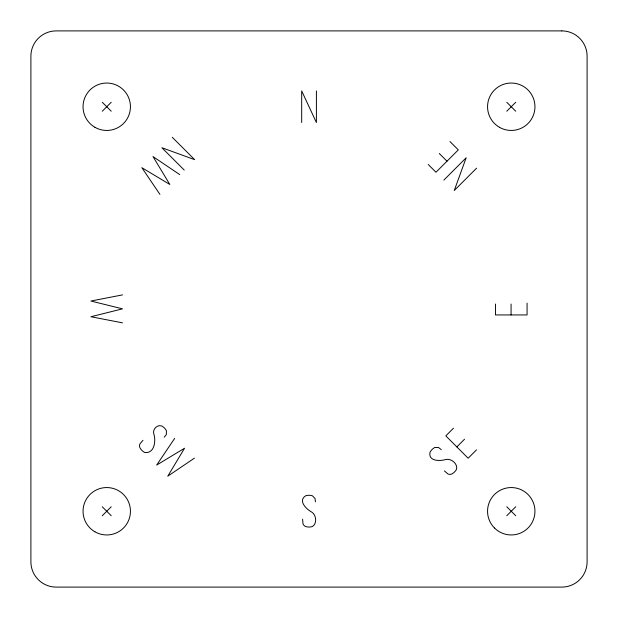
<?xml version="1.0" encoding="UTF-8"?>
<svg xmlns="http://www.w3.org/2000/svg" width="618" height="618" viewBox="0 0 618 618"><rect width="100%" height="100%" fill="white"/><g stroke="black" fill="none" stroke-linecap="round" stroke-linejoin="round"><path stroke-width="0.93" d="M174.67 438.378L156.671 465.068L184.535 448.243L167.779 476.177L194.438 458.139M102.279 111.217L111.217 102.279M142.967 440.31L139.915 443.909A5.068 5.068 0 0 0 139.9 447.718A11.657 11.657 0 0 0 144.635 452.453C154.77 453.983 156.207 440.186 153.619 433.295C152.831 428.969 157.343 424.427 161.669 425.949A11.657 11.657 0 0 1 166.404 430.684L166.358 434.5L164.249 437.181M102.279 515.721L111.217 506.783M506.783 111.217L515.721 102.279M443.84 180.101L466.181 157.76L454.245 190.514L476.594 168.166M453.512 428.174L445.81 435.875L468.15 458.224L476.509 449.865M456.841 446.907L464.543 439.205M506.783 515.721L515.721 506.783M122.511 294.894L90.908 301.036L122.511 308.846L90.908 316.74L122.511 322.843M179.714 174.593L152.986 156.563L169.834 184.473L141.862 167.687L159.923 194.384M506.783 102.279L515.721 111.217M449.95 141.522L458.309 149.88L435.968 172.229L428.259 164.527M439.29 153.488L446.999 161.198M172.298 137.312L194.647 159.66L161.893 147.725L184.234 170.066M102.279 102.279L111.217 111.217M506.783 506.783L515.721 515.721M441.267 449.649L438.579 447.54L434.771 447.494A11.657 11.657 0 0 0 430.028 452.229C427.95 461.546 440.325 461.244 445.972 459.452C451.186 458.324 457.977 463.778 456.54 469.263A11.657 11.657 0 0 1 451.804 473.998A5.068 5.068 0 0 1 447.988 473.983L444.388 470.931M102.279 506.783L111.217 515.721M527.069 303.121L527.069 314.941L495.466 314.941L495.466 304.048M511.071 304.048L511.071 314.941M316.401 90.916L316.401 122.518L301.684 90.916L301.684 122.518M315.45 501.886L315.041 498.494L312.376 495.767A11.657 11.657 0 0 0 305.678 495.767C297.613 500.881 306.582 509.417 311.843 512.144C316.331 515.026 317.266 523.685 312.376 526.551A11.657 11.657 0 0 1 305.678 526.551A5.068 5.068 0 0 1 302.99 523.848L302.604 519.143M561.816 30.9L56.184 30.9A25.284 25.284 0 0 0 30.9 56.184L30.9 561.816A25.284 25.284 0 0 0 56.184 587.1L561.816 587.1A25.284 25.284 0 0 0 587.1 561.816L587.1 56.184A25.284 25.284 0 0 0 561.816 30.9M494.493 528.011A23.7 23.7 0 0 0 534.145 517.39A23.7 23.7 0 0 0 505.122 488.359A23.7 23.7 0 0 0 494.493 528.011M94.894 531.781A23.7 23.7 0 0 0 130.444 511.256A23.7 23.7 0 0 0 94.894 490.731A23.7 23.7 0 0 0 94.894 531.781M94.894 127.269A23.7 23.7 0 0 0 130.444 106.744A23.7 23.7 0 0 0 94.894 86.219A23.7 23.7 0 0 0 94.894 127.269M499.406 127.269A23.7 23.7 0 0 0 534.956 106.744A23.7 23.7 0 0 0 499.406 86.219A23.7 23.7 0 0 0 499.406 127.269"/></g></svg>
